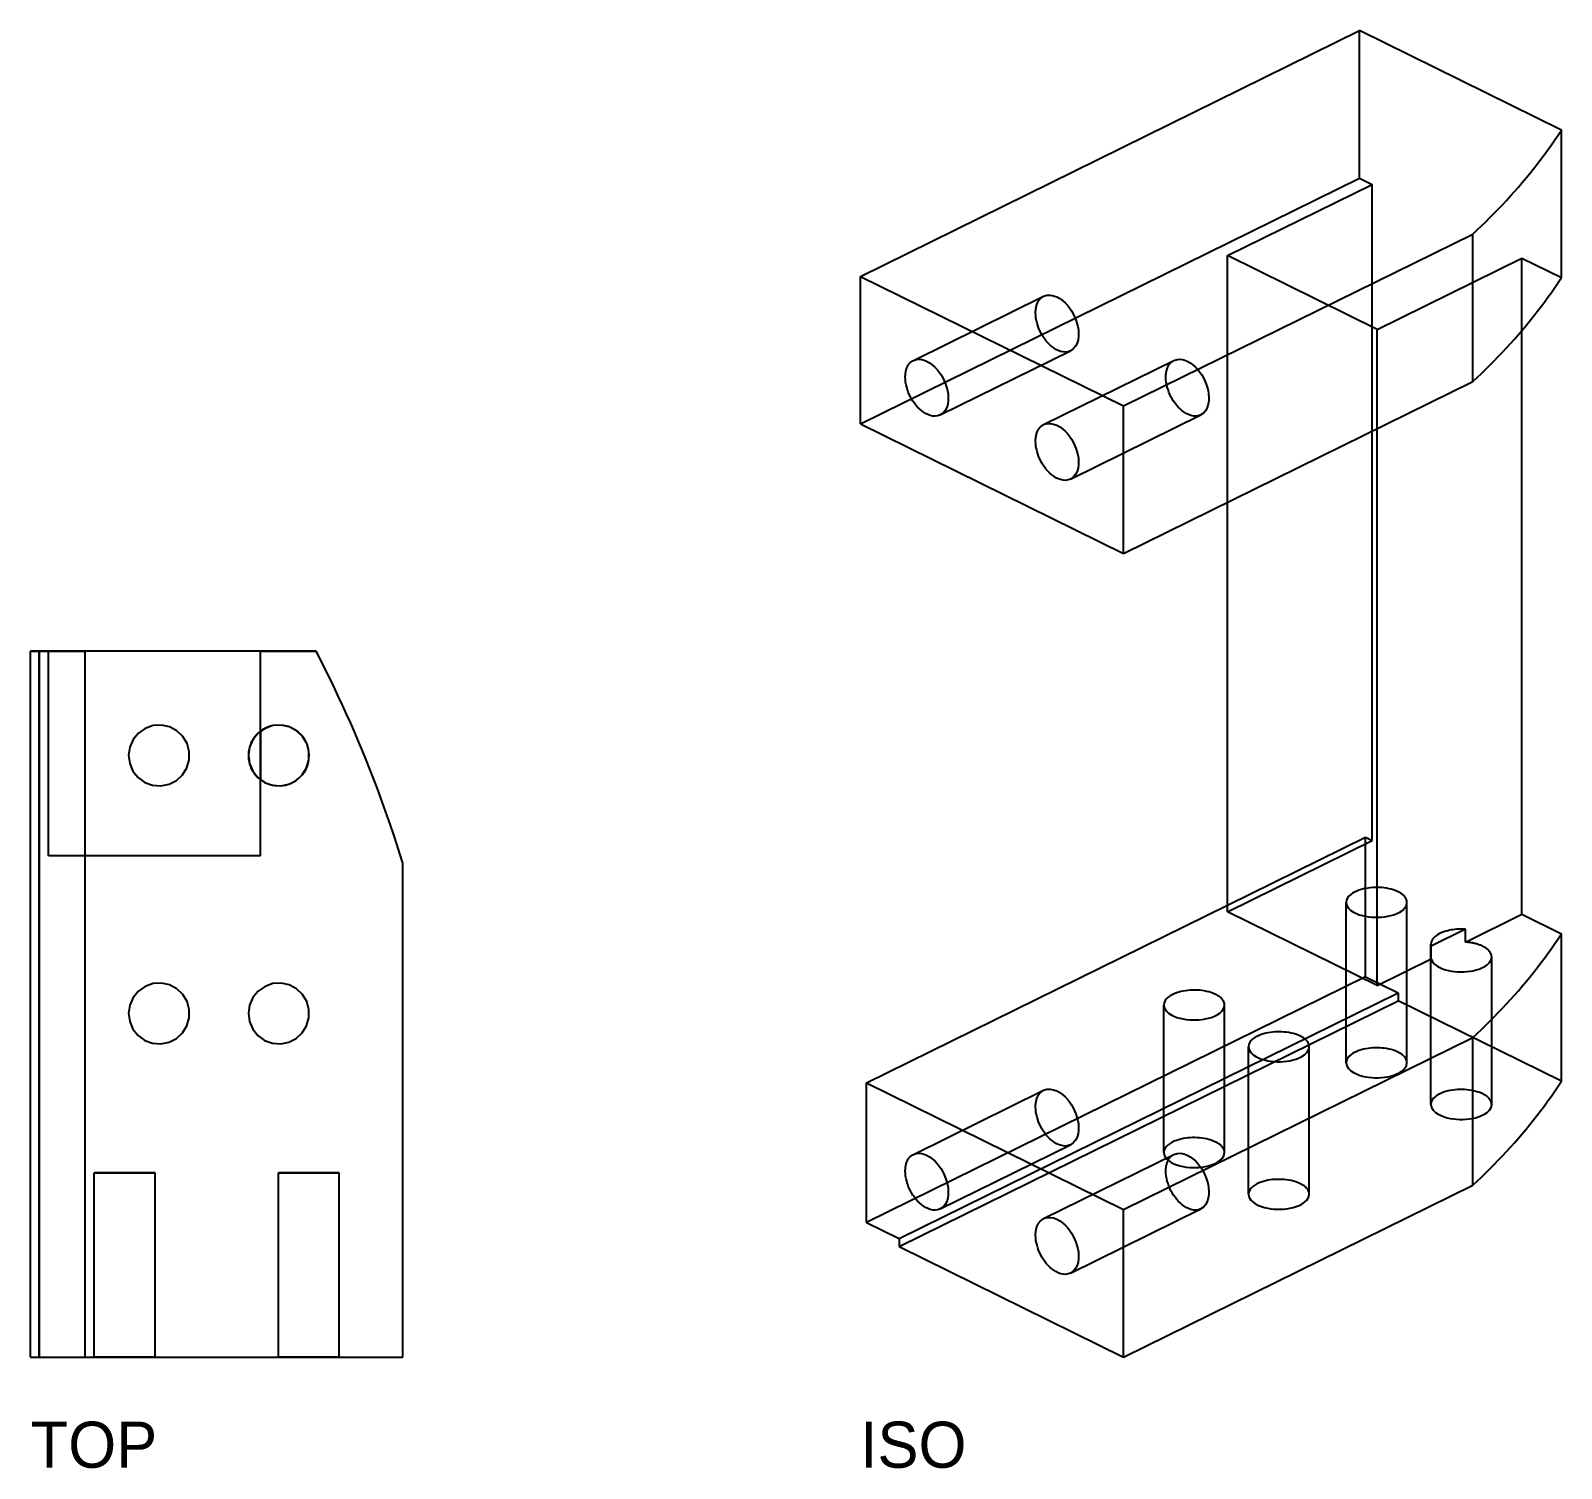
# Model space of a CAD drawing. Header units: millimetres. Extents: x 0 to 263, y -45 to 156.
# Drawn here: x 0 to 83.1, y 78.1 to 156.1 of the extents above; entities that cross this region are included whole.
import ezdxf

# ---------------------------------------------------------------- set-up
doc = ezdxf.new("R2010")
doc.units = ezdxf.units.MM
for name, color, linetype in [('ISO_HIDDEN', 8, 'CONTINUOUS'), ('ISO_VISIBLE', 7, 'Continuous'), ('TOP_HIDDEN', 8, 'CONTINUOUS'), ('TOP_VISIBLE', 7, 'Continuous')]:
    doc.layers.add(name, color=color, linetype=linetype)

msp = doc.modelspace()

# ---------------------------------------------------------------- linework, layer by layer
at = {"layer": 'ISO_HIDDEN'}
for points in [[(72.107, 148.099), (72.107, 156.106)], [(45.025, 134.764), (72.107, 148.099)], [(72.107, 148.099), (72.793, 147.761)], [(64.944, 143.897), (72.793, 147.761)], [(72.793, 112.162), (72.793, 147.761)], [(73.075, 139.893), (64.944, 143.897)], [(64.944, 130.506), (64.944, 143.897)], [(73.075, 139.893), (80.924, 143.757)], [(80.924, 139.83), (80.924, 143.757)], [(80.924, 143.757), (83.068, 142.702)], [(47.902, 138.212), (54.973, 141.693)], [(54.536, 140.787), (54.536, 140.833), (54.538, 140.879), (54.541, 140.925), (54.546, 140.971), (54.552, 141.017), (54.559, 141.062), (54.568, 141.108), (54.579, 141.152), (54.591, 141.197), (54.605, 141.241), (54.621, 141.284), (54.639, 141.326), (54.658, 141.368), (54.68, 141.409), (54.704, 141.448), (54.73, 141.486), (54.759, 141.522), (54.789, 141.557), (54.822, 141.589), (54.857, 141.619), (54.894, 141.646), (54.933, 141.671), (54.973, 141.693)], [(54.973, 141.693), (55.149, 141.75), (55.333, 141.757), (55.514, 141.723), (55.686, 141.657), (55.847, 141.567), (55.996, 141.458), (56.134, 141.335), (56.26, 141.2), (56.375, 141.056), (56.478, 140.903), (56.571, 140.743), (56.653, 140.578), (56.723, 140.407), (56.78, 140.232), (56.825, 140.053), (56.855, 139.87), (56.868, 139.686), (56.864, 139.502), (56.837, 139.319), (56.784, 139.143), (56.701, 138.978), (56.583, 138.837), (56.431, 138.733)], [(56.431, 138.733), (56.301, 138.685), (56.164, 138.667), (56.026, 138.674), (55.891, 138.703), (55.76, 138.75), (55.636, 138.811), (55.519, 138.885), (55.408, 138.968), (55.304, 139.059), (55.206, 139.157), (55.115, 139.261), (55.03, 139.371), (54.951, 139.485), (54.878, 139.603), (54.811, 139.724), (54.751, 139.849), (54.698, 139.977), (54.651, 140.107), (54.612, 140.24), (54.58, 140.375), (54.556, 140.511), (54.541, 140.649), (54.536, 140.787)], [(73.075, 134.51), (73.075, 139.893)], [(49.36, 135.251), (56.431, 138.733)], [(54.973, 134.73), (62.045, 138.212)], [(61.607, 137.306), (61.607, 137.352), (61.609, 137.398), (61.612, 137.444), (61.617, 137.49), (61.623, 137.535), (61.63, 137.581), (61.639, 137.626), (61.65, 137.671), (61.662, 137.715), (61.676, 137.759), (61.692, 137.802), (61.71, 137.845), (61.729, 137.887), (61.751, 137.927), (61.775, 137.966), (61.801, 138.004), (61.83, 138.041), (61.86, 138.075), (61.893, 138.107), (61.928, 138.137), (61.965, 138.165), (62.004, 138.19), (62.045, 138.212)], [(62.045, 138.212), (62.22, 138.268), (62.404, 138.275), (62.585, 138.241), (62.757, 138.175), (62.918, 138.085), (63.067, 137.977), (63.205, 137.853), (63.331, 137.719), (63.446, 137.574), (63.549, 137.422), (63.642, 137.262), (63.724, 137.096), (63.794, 136.925), (63.851, 136.75), (63.896, 136.571), (63.926, 136.389), (63.939, 136.205), (63.935, 136.02), (63.908, 135.838), (63.855, 135.661), (63.772, 135.497), (63.654, 135.355), (63.502, 135.251)], [(63.502, 135.251), (63.372, 135.204), (63.235, 135.185), (63.097, 135.192), (62.962, 135.221), (62.831, 135.268), (62.707, 135.33), (62.59, 135.403), (62.479, 135.486), (62.375, 135.578), (62.277, 135.676), (62.186, 135.78), (62.101, 135.889), (62.022, 136.003), (61.949, 136.121), (61.883, 136.243), (61.822, 136.367), (61.769, 136.495), (61.722, 136.626), (61.683, 136.758), (61.651, 136.893), (61.627, 137.03), (61.612, 137.167), (61.607, 137.306)], [(56.431, 131.769), (63.502, 135.251)], [(64.944, 108.646), (72.439, 112.336)], [(64.944, 108.298), (72.793, 112.162)], [(72.439, 112.336), (72.793, 112.162)], [(72.439, 104.764), (72.439, 112.336)], [(73.955, 109.479), (73.833, 109.515), (73.71, 109.545), (73.586, 109.569), (73.46, 109.588), (73.334, 109.602), (73.207, 109.611), (73.08, 109.615), (72.954, 109.614), (72.827, 109.608), (72.7, 109.598), (72.574, 109.582), (72.449, 109.561), (72.325, 109.535), (72.202, 109.502), (72.081, 109.464), (71.963, 109.418), (71.848, 109.364), (71.738, 109.301), (71.634, 109.228), (71.541, 109.142), (71.463, 109.042), (71.41, 108.927), (71.39, 108.803)], [(74.69, 108.803), (74.687, 108.849), (74.679, 108.894), (74.667, 108.938), (74.65, 108.981), (74.629, 109.022), (74.604, 109.061), (74.577, 109.098), (74.547, 109.134), (74.515, 109.167), (74.481, 109.198), (74.446, 109.228), (74.409, 109.256), (74.371, 109.283), (74.332, 109.308), (74.293, 109.331), (74.252, 109.354), (74.211, 109.375), (74.17, 109.395), (74.128, 109.413), (74.085, 109.431), (74.042, 109.448), (73.999, 109.464), (73.955, 109.479)], [(71.39, 108.803), (71.426, 108.634), (71.518, 108.489), (71.643, 108.37), (71.787, 108.274), (71.942, 108.196), (72.103, 108.134), (72.269, 108.084), (72.438, 108.046), (72.609, 108.018), (72.781, 108), (72.953, 107.991), (73.127, 107.991), (73.299, 108), (73.471, 108.018), (73.642, 108.046), (73.811, 108.084), (73.977, 108.134), (74.138, 108.196), (74.293, 108.274), (74.437, 108.37), (74.562, 108.489), (74.654, 108.634), (74.69, 108.803)], [(71.39, 100.099), (71.39, 108.803)], [(74.69, 100.099), (74.69, 108.803)], [(77.857, 107.345), (77.761, 107.35), (77.665, 107.352), (77.569, 107.351), (77.473, 107.348), (77.377, 107.342), (77.281, 107.333), (77.186, 107.321), (77.091, 107.306), (76.996, 107.288), (76.902, 107.267), (76.809, 107.243), (76.718, 107.214), (76.627, 107.182), (76.538, 107.146), (76.451, 107.105), (76.367, 107.059), (76.286, 107.006), (76.21, 106.948), (76.14, 106.882), (76.079, 106.808), (76.03, 106.725), (75.998, 106.635), (75.986, 106.54)], [(75.986, 106.54), (75.986, 106.535), (75.986, 106.53), (75.986, 106.525), (75.987, 106.52), (75.987, 106.516), (75.987, 106.511), (75.988, 106.506), (75.988, 106.501), (75.989, 106.497), (75.989, 106.492), (75.99, 106.487), (75.99, 106.482), (75.991, 106.478), (75.992, 106.473), (75.993, 106.468), (75.993, 106.463), (75.994, 106.459), (75.995, 106.454), (75.996, 106.449), (75.997, 106.445), (75.999, 106.44), (76, 106.435), (76.001, 106.431)], [(75.986, 97.836), (75.986, 106.54)], [(79.286, 97.836), (79.286, 105.843)], [(72.439, 104.764), (45.357, 91.43)], [(72.439, 104.764), (74.207, 103.894)], [(47.125, 90.559), (74.207, 103.894)], [(74.207, 103.894), (74.207, 103.458)], [(47.125, 90.124), (74.207, 103.458)], [(61.49, 95.224), (61.49, 103.232)], [(64.79, 95.224), (64.79, 103.232)], [(83.068, 99.095), (74.207, 103.458)], [(66.087, 92.961), (66.087, 100.969)], [(69.387, 92.961), (69.387, 100.969)], [(73.955, 100.775), (73.833, 100.811), (73.71, 100.841), (73.586, 100.865), (73.46, 100.884), (73.334, 100.898), (73.207, 100.907), (73.08, 100.911), (72.954, 100.91), (72.827, 100.904), (72.7, 100.894), (72.574, 100.878), (72.449, 100.857), (72.325, 100.831), (72.202, 100.799), (72.081, 100.76), (71.963, 100.714), (71.848, 100.66), (71.738, 100.598), (71.634, 100.524), (71.541, 100.438), (71.463, 100.338), (71.41, 100.224), (71.39, 100.099)], [(74.69, 100.099), (74.687, 100.145), (74.679, 100.19), (74.667, 100.234), (74.65, 100.277), (74.629, 100.318), (74.604, 100.357), (74.577, 100.395), (74.547, 100.43), (74.515, 100.463), (74.481, 100.494), (74.446, 100.524), (74.409, 100.552), (74.371, 100.579), (74.332, 100.604), (74.293, 100.627), (74.252, 100.65), (74.211, 100.671), (74.17, 100.691), (74.128, 100.71), (74.085, 100.727), (74.042, 100.744), (73.999, 100.76), (73.955, 100.775)], [(71.39, 100.099), (71.426, 99.931), (71.518, 99.785), (71.643, 99.666), (71.787, 99.57), (71.942, 99.492), (72.103, 99.43), (72.269, 99.38), (72.438, 99.342), (72.609, 99.315), (72.781, 99.296), (72.953, 99.287), (73.127, 99.287), (73.299, 99.296), (73.471, 99.315), (73.642, 99.342), (73.811, 99.38), (73.977, 99.43), (74.138, 99.492), (74.293, 99.57), (74.437, 99.666), (74.562, 99.785), (74.654, 99.931), (74.69, 100.099)], [(47.902, 95.127), (54.973, 98.609)], [(54.536, 97.703), (54.536, 97.749), (54.538, 97.795), (54.541, 97.841), (54.546, 97.887), (54.552, 97.933), (54.559, 97.978), (54.568, 98.023), (54.579, 98.068), (54.591, 98.113), (54.605, 98.157), (54.621, 98.2), (54.639, 98.242), (54.658, 98.284), (54.68, 98.324), (54.704, 98.364), (54.73, 98.402), (54.759, 98.438), (54.789, 98.472), (54.822, 98.505), (54.857, 98.535), (54.894, 98.562), (54.933, 98.587), (54.973, 98.609)], [(54.973, 98.609), (55.149, 98.665), (55.333, 98.673), (55.514, 98.639), (55.686, 98.573), (55.847, 98.482), (55.996, 98.374), (56.134, 98.251), (56.26, 98.116), (56.375, 97.971), (56.478, 97.819), (56.571, 97.659), (56.653, 97.494), (56.723, 97.323), (56.78, 97.147), (56.825, 96.968), (56.855, 96.786), (56.868, 96.602), (56.864, 96.418), (56.837, 96.235), (56.784, 96.058), (56.701, 95.894), (56.583, 95.753), (56.431, 95.648)], [(78.551, 98.512), (78.43, 98.548), (78.306, 98.578), (78.182, 98.602), (78.056, 98.621), (77.93, 98.635), (77.803, 98.644), (77.677, 98.648), (77.55, 98.647), (77.423, 98.641), (77.296, 98.631), (77.17, 98.615), (77.045, 98.594), (76.921, 98.568), (76.798, 98.536), (76.678, 98.497), (76.559, 98.451), (76.444, 98.397), (76.334, 98.335), (76.231, 98.261), (76.137, 98.175), (76.06, 98.075), (76.006, 97.961), (75.986, 97.836)], [(79.286, 97.836), (79.284, 97.882), (79.276, 97.927), (79.263, 97.971), (79.246, 98.014), (79.225, 98.055), (79.2, 98.094), (79.173, 98.132), (79.143, 98.167), (79.111, 98.2), (79.077, 98.231), (79.042, 98.261), (79.005, 98.289), (78.967, 98.316), (78.929, 98.341), (78.889, 98.364), (78.849, 98.387), (78.808, 98.408), (78.766, 98.428), (78.724, 98.447), (78.681, 98.464), (78.638, 98.481), (78.595, 98.497), (78.551, 98.512)], [(56.431, 95.648), (56.301, 95.601), (56.164, 95.582), (56.026, 95.589), (55.891, 95.619), (55.76, 95.666), (55.636, 95.727), (55.519, 95.801), (55.408, 95.884), (55.304, 95.975), (55.206, 96.073), (55.115, 96.177), (55.03, 96.287), (54.951, 96.4), (54.878, 96.518), (54.811, 96.64), (54.751, 96.765), (54.698, 96.892), (54.651, 97.023), (54.612, 97.156), (54.58, 97.29), (54.556, 97.427), (54.541, 97.565), (54.536, 97.703)], [(75.986, 97.836), (76.022, 97.668), (76.114, 97.522), (76.24, 97.403), (76.383, 97.307), (76.538, 97.229), (76.699, 97.167), (76.865, 97.117), (77.034, 97.079), (77.205, 97.052), (77.377, 97.033), (77.55, 97.024), (77.723, 97.024), (77.896, 97.033), (78.068, 97.052), (78.238, 97.079), (78.407, 97.117), (78.573, 97.167), (78.734, 97.229), (78.889, 97.307), (79.033, 97.403), (79.158, 97.522), (79.25, 97.668), (79.286, 97.836)], [(49.36, 92.167), (56.431, 95.648)], [(64.056, 95.901), (63.934, 95.937), (63.811, 95.967), (63.686, 95.991), (63.561, 96.01), (63.434, 96.024), (63.308, 96.033), (63.181, 96.037), (63.054, 96.036), (62.927, 96.03), (62.801, 96.019), (62.675, 96.004), (62.55, 95.983), (62.425, 95.957), (62.303, 95.924), (62.182, 95.886), (62.064, 95.84), (61.949, 95.786), (61.838, 95.723), (61.735, 95.65), (61.642, 95.564), (61.564, 95.464), (61.51, 95.349), (61.49, 95.224)], [(64.79, 95.224), (64.788, 95.271), (64.78, 95.316), (64.767, 95.36), (64.75, 95.403), (64.729, 95.444), (64.705, 95.483), (64.677, 95.52), (64.647, 95.556), (64.615, 95.589), (64.581, 95.62), (64.546, 95.65), (64.51, 95.678), (64.472, 95.704), (64.433, 95.729), (64.393, 95.753), (64.353, 95.775), (64.312, 95.797), (64.27, 95.817), (64.228, 95.835), (64.186, 95.853), (64.143, 95.87), (64.099, 95.886), (64.056, 95.901)], [(54.973, 91.646), (62.045, 95.127)], [(61.49, 95.224), (61.526, 95.056), (61.619, 94.911), (61.744, 94.792), (61.888, 94.696), (62.042, 94.618), (62.204, 94.556), (62.369, 94.506), (62.538, 94.468), (62.709, 94.44), (62.881, 94.422), (63.054, 94.413), (63.227, 94.413), (63.4, 94.422), (63.572, 94.44), (63.743, 94.468), (63.912, 94.506), (64.077, 94.556), (64.239, 94.618), (64.393, 94.696), (64.537, 94.792), (64.662, 94.911), (64.755, 95.056), (64.79, 95.224)], [(61.607, 94.222), (61.607, 94.268), (61.609, 94.314), (61.612, 94.36), (61.617, 94.405), (61.623, 94.451), (61.63, 94.497), (61.639, 94.542), (61.65, 94.587), (61.662, 94.631), (61.676, 94.675), (61.692, 94.718), (61.71, 94.761), (61.729, 94.802), (61.751, 94.843), (61.775, 94.882), (61.801, 94.92), (61.83, 94.956), (61.86, 94.991), (61.893, 95.023), (61.928, 95.053), (61.965, 95.081), (62.004, 95.105), (62.045, 95.127)], [(62.045, 95.127), (62.22, 95.184), (62.404, 95.191), (62.585, 95.157), (62.757, 95.091), (62.918, 95.001), (63.067, 94.892), (63.205, 94.769), (63.331, 94.634), (63.446, 94.49), (63.549, 94.337), (63.642, 94.178), (63.724, 94.012), (63.794, 93.841), (63.851, 93.666), (63.896, 93.487), (63.926, 93.305), (63.939, 93.121), (63.935, 92.936), (63.908, 92.754), (63.855, 92.577), (63.772, 92.412), (63.654, 92.271), (63.502, 92.167)], [(63.502, 92.167), (63.372, 92.12), (63.235, 92.101), (63.097, 92.108), (62.962, 92.137), (62.831, 92.184), (62.707, 92.246), (62.59, 92.319), (62.479, 92.402), (62.375, 92.493), (62.277, 92.592), (62.186, 92.696), (62.101, 92.805), (62.022, 92.919), (61.949, 93.037), (61.883, 93.158), (61.822, 93.283), (61.769, 93.411), (61.722, 93.541), (61.683, 93.674), (61.651, 93.809), (61.627, 93.945), (61.612, 94.083), (61.607, 94.222)], [(68.652, 93.638), (68.53, 93.674), (68.407, 93.704), (68.282, 93.728), (68.157, 93.747), (68.031, 93.761), (67.904, 93.77), (67.777, 93.774), (67.65, 93.773), (67.523, 93.767), (67.397, 93.756), (67.271, 93.741), (67.146, 93.72), (67.022, 93.694), (66.899, 93.661), (66.778, 93.623), (66.66, 93.577), (66.545, 93.523), (66.435, 93.46), (66.331, 93.387), (66.238, 93.301), (66.16, 93.201), (66.106, 93.086), (66.087, 92.961)], [(69.387, 92.961), (69.384, 93.008), (69.376, 93.053), (69.363, 93.097), (69.346, 93.14), (69.325, 93.181), (69.301, 93.22), (69.273, 93.257), (69.243, 93.293), (69.211, 93.326), (69.178, 93.357), (69.142, 93.387), (69.106, 93.415), (69.068, 93.441), (69.029, 93.466), (68.99, 93.49), (68.949, 93.512), (68.908, 93.534), (68.867, 93.554), (68.824, 93.572), (68.782, 93.59), (68.739, 93.607), (68.695, 93.623), (68.652, 93.638)], [(66.087, 92.961), (66.122, 92.793), (66.215, 92.648), (66.34, 92.529), (66.484, 92.433), (66.638, 92.355), (66.8, 92.293), (66.966, 92.243), (67.134, 92.205), (67.305, 92.177), (67.477, 92.159), (67.65, 92.15), (67.823, 92.15), (67.996, 92.159), (68.168, 92.177), (68.339, 92.205), (68.508, 92.243), (68.674, 92.293), (68.835, 92.355), (68.989, 92.433), (69.133, 92.529), (69.259, 92.648), (69.351, 92.793), (69.387, 92.961)], [(56.431, 88.685), (63.502, 92.167)]]:
    msp.add_lwpolyline(points, dxfattribs=at)
at = {"layer": 'ISO_VISIBLE'}
for points in [[(45.025, 142.772), (72.107, 156.106)], [(83.068, 150.709), (72.107, 156.106)], [(78.259, 145.07), (78.495, 145.29), (78.729, 145.513), (78.961, 145.738), (79.19, 145.965), (79.418, 146.195), (79.643, 146.426), (79.866, 146.66), (80.087, 146.896), (80.305, 147.134), (80.521, 147.375), (80.734, 147.617), (80.945, 147.862), (81.153, 148.11), (81.358, 148.359), (81.561, 148.611), (81.76, 148.865), (81.957, 149.122), (82.15, 149.38), (82.34, 149.642), (82.527, 149.905), (82.711, 150.171), (82.891, 150.439), (83.068, 150.709)], [(83.068, 142.702), (83.068, 150.709)], [(59.309, 135.739), (78.259, 145.07)], [(78.259, 137.062), (78.259, 145.07)], [(45.025, 134.764), (45.025, 142.772)], [(45.025, 142.772), (59.309, 135.739)], [(78.259, 137.062), (78.495, 137.283), (78.729, 137.506), (78.961, 137.731), (79.19, 137.958), (79.418, 138.187), (79.643, 138.419), (79.866, 138.653), (80.087, 138.888), (80.305, 139.127), (80.521, 139.367), (80.734, 139.61), (80.945, 139.855), (81.153, 140.102), (81.358, 140.352), (81.561, 140.603), (81.76, 140.858), (81.957, 141.114), (82.15, 141.373), (82.34, 141.634), (82.527, 141.897), (82.711, 142.163), (82.891, 142.431), (83.068, 142.702)], [(80.924, 108.158), (80.924, 139.83)], [(47.465, 137.306), (47.465, 137.352), (47.467, 137.398), (47.47, 137.444), (47.475, 137.49), (47.481, 137.535), (47.488, 137.581), (47.497, 137.626), (47.508, 137.671), (47.52, 137.715), (47.534, 137.759), (47.55, 137.802), (47.567, 137.845), (47.587, 137.887), (47.609, 137.927), (47.633, 137.966), (47.659, 138.004), (47.688, 138.041), (47.718, 138.075), (47.751, 138.107), (47.786, 138.137), (47.823, 138.165), (47.862, 138.19), (47.902, 138.212)], [(47.902, 138.212), (48.078, 138.268), (48.262, 138.275), (48.443, 138.241), (48.615, 138.175), (48.776, 138.085), (48.925, 137.977), (49.062, 137.853), (49.189, 137.719), (49.303, 137.574), (49.407, 137.422), (49.5, 137.262), (49.582, 137.096), (49.652, 136.925), (49.709, 136.75), (49.754, 136.571), (49.784, 136.389), (49.797, 136.205), (49.792, 136.02), (49.766, 135.838), (49.713, 135.661), (49.63, 135.497), (49.512, 135.355), (49.36, 135.251)], [(49.36, 135.251), (49.23, 135.204), (49.093, 135.185), (48.955, 135.192), (48.82, 135.221), (48.689, 135.268), (48.565, 135.33), (48.448, 135.403), (48.337, 135.486), (48.233, 135.578), (48.135, 135.676), (48.044, 135.78), (47.958, 135.889), (47.88, 136.003), (47.807, 136.121), (47.74, 136.243), (47.68, 136.367), (47.627, 136.495), (47.58, 136.626), (47.541, 136.758), (47.509, 136.893), (47.485, 137.03), (47.47, 137.167), (47.465, 137.306)], [(59.309, 127.731), (78.259, 137.062)], [(59.309, 127.731), (59.309, 135.739)], [(45.025, 134.764), (59.309, 127.731)], [(54.536, 133.824), (54.536, 133.87), (54.538, 133.916), (54.541, 133.962), (54.546, 134.008), (54.552, 134.054), (54.559, 134.099), (54.568, 134.144), (54.579, 134.189), (54.591, 134.234), (54.605, 134.278), (54.621, 134.321), (54.639, 134.363), (54.658, 134.405), (54.68, 134.446), (54.704, 134.485), (54.73, 134.523), (54.759, 134.559), (54.789, 134.593), (54.822, 134.626), (54.857, 134.656), (54.894, 134.683), (54.933, 134.708), (54.973, 134.73)], [(54.973, 134.73), (55.149, 134.786), (55.333, 134.794), (55.514, 134.76), (55.686, 134.694), (55.847, 134.604), (55.996, 134.495), (56.134, 134.372), (56.26, 134.237), (56.375, 134.093), (56.478, 133.94), (56.571, 133.78), (56.653, 133.615), (56.723, 133.444), (56.78, 133.269), (56.825, 133.089), (56.855, 132.907), (56.868, 132.723), (56.864, 132.539), (56.837, 132.356), (56.784, 132.179), (56.701, 132.015), (56.583, 131.874), (56.431, 131.769)], [(56.431, 131.769), (56.301, 131.722), (56.164, 131.703), (56.026, 131.711), (55.891, 131.74), (55.76, 131.787), (55.636, 131.848), (55.519, 131.922), (55.408, 132.005), (55.304, 132.096), (55.206, 132.194), (55.115, 132.298), (55.03, 132.408), (54.951, 132.521), (54.878, 132.639), (54.811, 132.761), (54.751, 132.886), (54.698, 133.014), (54.651, 133.144), (54.612, 133.277), (54.58, 133.412), (54.556, 133.548), (54.541, 133.686), (54.536, 133.824)], [(73.075, 104.294), (73.075, 134.51)], [(64.944, 108.298), (64.944, 130.506)], [(45.357, 99.002), (64.944, 108.646)], [(73.075, 104.294), (64.944, 108.298)], [(77.857, 106.648), (80.924, 108.158)], [(80.924, 108.158), (83.068, 107.103)], [(77.857, 107.345), (76.001, 106.431)], [(77.857, 106.648), (77.857, 107.345)], [(76.001, 105.734), (76.001, 106.431)], [(78.551, 106.519), (78.522, 106.529), (78.492, 106.538), (78.463, 106.546), (78.433, 106.555), (78.404, 106.562), (78.374, 106.57), (78.344, 106.577), (78.314, 106.584), (78.284, 106.59), (78.254, 106.597), (78.223, 106.602), (78.193, 106.608), (78.163, 106.613), (78.132, 106.618), (78.102, 106.623), (78.071, 106.627), (78.041, 106.631), (78.01, 106.634), (77.98, 106.638), (77.949, 106.641), (77.918, 106.644), (77.888, 106.646), (77.857, 106.648)], [(78.259, 101.463), (78.495, 101.684), (78.729, 101.907), (78.961, 102.132), (79.19, 102.359), (79.418, 102.588), (79.643, 102.82), (79.866, 103.054), (80.087, 103.29), (80.305, 103.528), (80.521, 103.768), (80.734, 104.011), (80.945, 104.256), (81.153, 104.503), (81.358, 104.753), (81.561, 105.004), (81.76, 105.259), (81.957, 105.515), (82.15, 105.774), (82.34, 106.035), (82.527, 106.299), (82.711, 106.564), (82.891, 106.833), (83.068, 107.103)], [(79.286, 105.843), (79.284, 105.889), (79.276, 105.935), (79.263, 105.979), (79.246, 106.022), (79.225, 106.063), (79.2, 106.102), (79.173, 106.139), (79.143, 106.174), (79.111, 106.208), (79.077, 106.239), (79.042, 106.269), (79.005, 106.297), (78.967, 106.323), (78.929, 106.348), (78.889, 106.372), (78.849, 106.394), (78.808, 106.415), (78.766, 106.435), (78.724, 106.454), (78.681, 106.472), (78.638, 106.489), (78.595, 106.504), (78.551, 106.519)], [(83.068, 99.095), (83.068, 107.103)], [(73.075, 104.294), (76.001, 105.734)], [(76.001, 105.734), (76.073, 105.583), (76.184, 105.457), (76.317, 105.355), (76.464, 105.272), (76.618, 105.204), (76.777, 105.15), (76.94, 105.107), (77.105, 105.074), (77.271, 105.051), (77.439, 105.037), (77.607, 105.031), (77.775, 105.034), (77.943, 105.045), (78.11, 105.065), (78.276, 105.094), (78.44, 105.134), (78.6, 105.184), (78.756, 105.247), (78.906, 105.324), (79.044, 105.42), (79.164, 105.537), (79.252, 105.679), (79.286, 105.843)], [(64.056, 103.908), (63.934, 103.944), (63.811, 103.974), (63.686, 103.999), (63.561, 104.018), (63.434, 104.031), (63.308, 104.04), (63.181, 104.044), (63.054, 104.043), (62.927, 104.038), (62.801, 104.027), (62.675, 104.011), (62.55, 103.991), (62.425, 103.964), (62.303, 103.932), (62.182, 103.893), (62.064, 103.848), (61.949, 103.794), (61.838, 103.731), (61.735, 103.658), (61.642, 103.572), (61.564, 103.472), (61.51, 103.357), (61.49, 103.232)], [(64.79, 103.232), (64.788, 103.278), (64.78, 103.324), (64.767, 103.368), (64.75, 103.411), (64.729, 103.452), (64.705, 103.491), (64.677, 103.528), (64.647, 103.563), (64.615, 103.596), (64.581, 103.628), (64.546, 103.657), (64.51, 103.686), (64.472, 103.712), (64.433, 103.737), (64.393, 103.761), (64.353, 103.783), (64.312, 103.804), (64.27, 103.824), (64.228, 103.843), (64.186, 103.861), (64.143, 103.877), (64.099, 103.893), (64.056, 103.908)], [(61.49, 103.232), (61.526, 103.064), (61.619, 102.918), (61.744, 102.799), (61.888, 102.703), (62.042, 102.626), (62.204, 102.563), (62.369, 102.514), (62.538, 102.476), (62.709, 102.448), (62.881, 102.43), (63.054, 102.421), (63.227, 102.421), (63.4, 102.43), (63.572, 102.448), (63.743, 102.476), (63.912, 102.514), (64.077, 102.563), (64.239, 102.626), (64.393, 102.703), (64.537, 102.799), (64.662, 102.918), (64.755, 103.064), (64.79, 103.232)], [(59.309, 92.133), (78.259, 101.463)], [(68.652, 101.645), (68.53, 101.681), (68.407, 101.711), (68.282, 101.736), (68.157, 101.755), (68.031, 101.768), (67.904, 101.777), (67.777, 101.781), (67.65, 101.78), (67.523, 101.775), (67.397, 101.764), (67.271, 101.748), (67.146, 101.728), (67.022, 101.701), (66.899, 101.669), (66.778, 101.63), (66.66, 101.585), (66.545, 101.531), (66.435, 101.468), (66.331, 101.395), (66.238, 101.309), (66.16, 101.209), (66.106, 101.094), (66.087, 100.969)], [(69.387, 100.969), (69.384, 101.015), (69.376, 101.061), (69.363, 101.105), (69.346, 101.148), (69.325, 101.189), (69.301, 101.228), (69.273, 101.265), (69.243, 101.3), (69.211, 101.333), (69.178, 101.365), (69.142, 101.394), (69.106, 101.423), (69.068, 101.449), (69.029, 101.474), (68.99, 101.498), (68.949, 101.52), (68.908, 101.541), (68.867, 101.561), (68.824, 101.58), (68.782, 101.598), (68.739, 101.614), (68.695, 101.63), (68.652, 101.645)], [(78.259, 93.456), (78.259, 101.463)], [(66.087, 100.969), (66.122, 100.801), (66.215, 100.655), (66.34, 100.536), (66.484, 100.44), (66.638, 100.363), (66.8, 100.3), (66.966, 100.251), (67.134, 100.213), (67.305, 100.185), (67.477, 100.167), (67.65, 100.158), (67.823, 100.158), (67.996, 100.167), (68.168, 100.185), (68.339, 100.213), (68.508, 100.251), (68.674, 100.3), (68.835, 100.363), (68.989, 100.44), (69.133, 100.536), (69.259, 100.655), (69.351, 100.801), (69.387, 100.969)], [(45.357, 99.002), (59.309, 92.133)], [(45.357, 91.43), (45.357, 99.002)], [(78.259, 93.456), (78.495, 93.676), (78.729, 93.899), (78.961, 94.124), (79.19, 94.351), (79.418, 94.581), (79.643, 94.812), (79.866, 95.046), (80.087, 95.282), (80.305, 95.52), (80.521, 95.761), (80.734, 96.003), (80.945, 96.248), (81.153, 96.496), (81.358, 96.745), (81.561, 96.997), (81.76, 97.251), (81.957, 97.508), (82.15, 97.766), (82.34, 98.028), (82.527, 98.291), (82.711, 98.557), (82.891, 98.825), (83.068, 99.095)], [(47.465, 94.222), (47.465, 94.268), (47.467, 94.314), (47.47, 94.36), (47.475, 94.405), (47.481, 94.451), (47.488, 94.497), (47.497, 94.542), (47.508, 94.587), (47.52, 94.631), (47.534, 94.675), (47.55, 94.718), (47.567, 94.761), (47.587, 94.802), (47.609, 94.843), (47.633, 94.882), (47.659, 94.92), (47.688, 94.956), (47.718, 94.991), (47.751, 95.023), (47.786, 95.053), (47.823, 95.081), (47.862, 95.105), (47.902, 95.127)], [(47.902, 95.127), (48.078, 95.184), (48.262, 95.191), (48.443, 95.157), (48.615, 95.091), (48.776, 95.001), (48.925, 94.892), (49.062, 94.769), (49.189, 94.634), (49.303, 94.49), (49.407, 94.337), (49.5, 94.178), (49.582, 94.012), (49.652, 93.841), (49.709, 93.666), (49.754, 93.487), (49.784, 93.305), (49.797, 93.121), (49.792, 92.936), (49.766, 92.754), (49.713, 92.577), (49.63, 92.412), (49.512, 92.271), (49.36, 92.167)], [(49.36, 92.167), (49.23, 92.12), (49.093, 92.101), (48.955, 92.108), (48.82, 92.137), (48.689, 92.184), (48.565, 92.246), (48.448, 92.319), (48.337, 92.402), (48.233, 92.493), (48.135, 92.592), (48.044, 92.696), (47.958, 92.805), (47.88, 92.919), (47.807, 93.037), (47.74, 93.158), (47.68, 93.283), (47.627, 93.411), (47.58, 93.541), (47.541, 93.674), (47.509, 93.809), (47.485, 93.945), (47.47, 94.083), (47.465, 94.222)], [(59.309, 84.125), (78.259, 93.456)], [(45.357, 91.43), (47.125, 90.559)], [(54.536, 90.74), (54.536, 90.786), (54.538, 90.832), (54.541, 90.878), (54.546, 90.924), (54.552, 90.97), (54.559, 91.015), (54.568, 91.06), (54.579, 91.105), (54.591, 91.15), (54.605, 91.193), (54.621, 91.237), (54.639, 91.279), (54.658, 91.321), (54.68, 91.361), (54.704, 91.401), (54.73, 91.439), (54.759, 91.475), (54.789, 91.509), (54.822, 91.542), (54.857, 91.572), (54.894, 91.599), (54.933, 91.624), (54.973, 91.646)], [(54.973, 91.646), (55.149, 91.702), (55.333, 91.71), (55.514, 91.676), (55.686, 91.61), (55.847, 91.519), (55.996, 91.411), (56.134, 91.288), (56.26, 91.153), (56.375, 91.008), (56.478, 90.856), (56.571, 90.696), (56.653, 90.531), (56.723, 90.36), (56.78, 90.184), (56.825, 90.005), (56.855, 89.823), (56.868, 89.639), (56.864, 89.455), (56.837, 89.272), (56.784, 89.095), (56.701, 88.931), (56.583, 88.79), (56.431, 88.685)], [(59.309, 84.125), (59.309, 92.133)], [(47.125, 90.559), (47.125, 90.124)], [(56.431, 88.685), (56.301, 88.638), (56.164, 88.619), (56.026, 88.626), (55.891, 88.655), (55.76, 88.703), (55.636, 88.764), (55.519, 88.838), (55.408, 88.921), (55.304, 89.012), (55.206, 89.11), (55.115, 89.214), (55.03, 89.323), (54.951, 89.437), (54.878, 89.555), (54.811, 89.677), (54.751, 89.802), (54.698, 89.929), (54.651, 90.06), (54.612, 90.193), (54.58, 90.327), (54.556, 90.464), (54.541, 90.602), (54.536, 90.74)], [(47.125, 90.124), (59.309, 84.125)]]:
    msp.add_lwpolyline(points, dxfattribs=at)
at = {"layer": 'TOP_HIDDEN'}
for points in [[(0, 84.125), (0, 122.425)], [(0, 122.425), (0.969, 122.425)], [(0.469, 122.425), (0.969, 122.425)], [(0.469, 122.425), (2.969, 122.425)], [(0.469, 84.125), (0.469, 122.425)], [(0.469, 122.425), (0.469, 84.125)], [(0.969, 111.325), (0.969, 122.425)], [(0.969, 111.325), (0.969, 122.425)], [(15.501, 122.425), (2.969, 122.425)], [(2.969, 84.125), (2.969, 122.425)], [(2.969, 84.125), (2.969, 122.425)], [(12.469, 122.425), (15.501, 122.425)], [(12.469, 122.425), (15.501, 122.425)], [(12.469, 111.325), (12.469, 122.425)], [(12.469, 118.087), (12.469, 122.425)], [(20.2, 110.925), (20.039, 111.441), (19.875, 111.957), (19.706, 112.471), (19.533, 112.983), (19.357, 113.494), (19.176, 114.004), (18.991, 114.512), (18.802, 115.019), (18.61, 115.525), (18.413, 116.029), (18.212, 116.531), (18.008, 117.032), (17.799, 117.531), (17.587, 118.028), (17.37, 118.524), (17.15, 119.018), (16.926, 119.51), (16.698, 120), (16.466, 120.489), (16.231, 120.976), (15.991, 121.461), (15.748, 121.944), (15.501, 122.425)], [(20.2, 110.925), (20.039, 111.441), (19.875, 111.957), (19.706, 112.471), (19.533, 112.983), (19.357, 113.494), (19.176, 114.004), (18.991, 114.512), (18.802, 115.019), (18.61, 115.525), (18.413, 116.029), (18.212, 116.531), (18.008, 117.032), (17.799, 117.531), (17.587, 118.028), (17.37, 118.524), (17.15, 119.018), (16.926, 119.51), (16.698, 120), (16.466, 120.489), (16.231, 120.976), (15.991, 121.461), (15.748, 121.944), (15.501, 122.425)], [(20.2, 110.925), (20.039, 111.441), (19.875, 111.957), (19.706, 112.471), (19.533, 112.983), (19.357, 113.494), (19.176, 114.004), (18.991, 114.512), (18.802, 115.019), (18.61, 115.525), (18.413, 116.029), (18.212, 116.531), (18.008, 117.032), (17.799, 117.531), (17.587, 118.028), (17.37, 118.524), (17.15, 119.018), (16.926, 119.51), (16.698, 120), (16.466, 120.489), (16.231, 120.976), (15.991, 121.461), (15.748, 121.944), (15.501, 122.425)], [(6.645, 118.393), (6.221, 118.246), (5.852, 117.989), (5.566, 117.643), (5.384, 117.232), (5.319, 116.787), (5.377, 116.341), (5.553, 115.928), (5.834, 115.577), (6.199, 115.316), (6.622, 115.162), (7.07, 115.128), (7.51, 115.216), (7.911, 115.42), (8.241, 115.724), (8.478, 116.107), (8.602, 116.538), (8.605, 116.988), (8.487, 117.421), (8.257, 117.807), (7.931, 118.116), (7.533, 118.326), (7.094, 118.42), (6.645, 118.393)], [(6.645, 118.393), (6.221, 118.246), (5.852, 117.989), (5.566, 117.643), (5.384, 117.232), (5.319, 116.787), (5.377, 116.341), (5.553, 115.928), (5.834, 115.577), (6.199, 115.316), (6.622, 115.162), (7.07, 115.128), (7.51, 115.216), (7.911, 115.42), (8.241, 115.724), (8.478, 116.107), (8.602, 116.538), (8.605, 116.988), (8.487, 117.421), (8.257, 117.807), (7.931, 118.116), (7.533, 118.326), (7.094, 118.42), (6.645, 118.393)], [(13.145, 118.393), (12.721, 118.246), (12.352, 117.989), (12.066, 117.643), (11.884, 117.232), (11.819, 116.787), (11.877, 116.341), (12.053, 115.928), (12.334, 115.577), (12.699, 115.316), (13.122, 115.162), (13.57, 115.128), (14.01, 115.216), (14.411, 115.42), (14.741, 115.724), (14.978, 116.107), (15.102, 116.538), (15.105, 116.988), (14.987, 117.421), (14.757, 117.807), (14.431, 118.116), (14.033, 118.326), (13.594, 118.42), (13.145, 118.393)], [(12.469, 118.087), (12.368, 118.003), (12.273, 117.911), (12.186, 117.812), (12.107, 117.706), (12.037, 117.595), (11.976, 117.478), (11.925, 117.356), (11.883, 117.231), (11.852, 117.103), (11.831, 116.972), (11.821, 116.841), (11.821, 116.709), (11.831, 116.578), (11.852, 116.447), (11.883, 116.319), (11.925, 116.194), (11.976, 116.072), (12.037, 115.955), (12.107, 115.844), (12.186, 115.738), (12.273, 115.639), (12.368, 115.547), (12.469, 115.463)], [(12.469, 115.463), (12.711, 115.31), (12.975, 115.201), (13.254, 115.139), (13.54, 115.127), (13.823, 115.163), (14.096, 115.249), (14.35, 115.38), (14.578, 115.553), (14.772, 115.763), (14.927, 116.003), (15.039, 116.266), (15.103, 116.545), (15.118, 116.83), (15.084, 117.114), (15.001, 117.388), (14.872, 117.643), (14.702, 117.872), (14.494, 118.068), (14.255, 118.226), (13.993, 118.34), (13.715, 118.407), (13.429, 118.425), (13.145, 118.393)], [(13.145, 118.393), (13.113, 118.386), (13.082, 118.379), (13.05, 118.371), (13.019, 118.362), (12.988, 118.353), (12.957, 118.343), (12.926, 118.333), (12.895, 118.322), (12.865, 118.31), (12.835, 118.298), (12.805, 118.285), (12.775, 118.272), (12.746, 118.258), (12.717, 118.243), (12.688, 118.228), (12.659, 118.213), (12.631, 118.196), (12.603, 118.18), (12.576, 118.162), (12.549, 118.144), (12.522, 118.126), (12.495, 118.107), (12.469, 118.087)], [(12.469, 118.087), (12.469, 115.463)], [(12.469, 111.325), (12.469, 115.463)], [(12.469, 111.325), (0.969, 111.325)], [(12.469, 111.325), (0.969, 111.325)], [(20.2, 84.125), (20.2, 110.925)], [(20.2, 84.125), (20.2, 110.925)], [(20.2, 84.125), (20.2, 110.925)], [(6.645, 104.393), (6.221, 104.246), (5.852, 103.989), (5.566, 103.643), (5.384, 103.232), (5.319, 102.787), (5.377, 102.341), (5.553, 101.928), (5.834, 101.577), (6.199, 101.316), (6.622, 101.162), (7.07, 101.128), (7.51, 101.216), (7.911, 101.42), (8.241, 101.724), (8.478, 102.107), (8.602, 102.538), (8.605, 102.988), (8.487, 103.421), (8.257, 103.807), (7.931, 104.116), (7.533, 104.326), (7.094, 104.42), (6.645, 104.393)], [(6.645, 104.393), (6.221, 104.246), (5.852, 103.989), (5.566, 103.643), (5.384, 103.232), (5.319, 102.787), (5.377, 102.341), (5.553, 101.928), (5.834, 101.577), (6.199, 101.316), (6.622, 101.162), (7.07, 101.128), (7.51, 101.216), (7.911, 101.42), (8.241, 101.724), (8.478, 102.107), (8.602, 102.538), (8.605, 102.988), (8.487, 103.421), (8.257, 103.807), (7.931, 104.116), (7.533, 104.326), (7.094, 104.42), (6.645, 104.393)], [(13.145, 104.393), (12.721, 104.246), (12.352, 103.989), (12.066, 103.643), (11.884, 103.232), (11.819, 102.787), (11.877, 102.341), (12.053, 101.928), (12.334, 101.577), (12.699, 101.316), (13.122, 101.162), (13.57, 101.128), (14.01, 101.216), (14.411, 101.42), (14.741, 101.724), (14.978, 102.107), (15.102, 102.538), (15.105, 102.988), (14.987, 103.421), (14.757, 103.807), (14.431, 104.116), (14.033, 104.326), (13.594, 104.42), (13.145, 104.393)], [(13.145, 104.393), (12.721, 104.246), (12.352, 103.989), (12.066, 103.643), (11.884, 103.232), (11.819, 102.787), (11.877, 102.341), (12.053, 101.928), (12.334, 101.577), (12.699, 101.316), (13.122, 101.162), (13.57, 101.128), (14.01, 101.216), (14.411, 101.42), (14.741, 101.724), (14.978, 102.107), (15.102, 102.538), (15.105, 102.988), (14.987, 103.421), (14.757, 103.807), (14.431, 104.116), (14.033, 104.326), (13.594, 104.42), (13.145, 104.393)], [(3.45, 84.125), (3.45, 94.125)], [(3.45, 94.125), (3.593, 94.125), (3.737, 94.125), (3.88, 94.125), (4.024, 94.125), (4.167, 94.125), (4.311, 94.125), (4.454, 94.125), (4.598, 94.125), (4.741, 94.125), (4.885, 94.125), (5.028, 94.125), (5.172, 94.125), (5.315, 94.125), (5.459, 94.125), (5.602, 94.125), (5.746, 94.125), (5.889, 94.125), (6.033, 94.125), (6.176, 94.125), (6.32, 94.125), (6.463, 94.125), (6.607, 94.125), (6.75, 94.125)], [(6.75, 94.125), (6.607, 94.125), (6.463, 94.125), (6.32, 94.125), (6.176, 94.125), (6.033, 94.125), (5.889, 94.125), (5.746, 94.125), (5.602, 94.125), (5.459, 94.125), (5.315, 94.125), (5.172, 94.125), (5.028, 94.125), (4.885, 94.125), (4.741, 94.125), (4.598, 94.125), (4.454, 94.125), (4.311, 94.125), (4.167, 94.125), (4.024, 94.125), (3.88, 94.125), (3.737, 94.125), (3.593, 94.125), (3.45, 94.125)], [(3.45, 84.125), (3.45, 94.125)], [(3.45, 94.125), (3.593, 94.125), (3.737, 94.125), (3.88, 94.125), (4.024, 94.125), (4.167, 94.125), (4.311, 94.125), (4.454, 94.125), (4.598, 94.125), (4.741, 94.125), (4.885, 94.125), (5.028, 94.125), (5.172, 94.125), (5.315, 94.125), (5.459, 94.125), (5.602, 94.125), (5.746, 94.125), (5.889, 94.125), (6.033, 94.125), (6.176, 94.125), (6.32, 94.125), (6.463, 94.125), (6.607, 94.125), (6.75, 94.125)], [(6.75, 94.125), (6.607, 94.125), (6.463, 94.125), (6.32, 94.125), (6.176, 94.125), (6.033, 94.125), (5.889, 94.125), (5.746, 94.125), (5.602, 94.125), (5.459, 94.125), (5.315, 94.125), (5.172, 94.125), (5.028, 94.125), (4.885, 94.125), (4.741, 94.125), (4.598, 94.125), (4.454, 94.125), (4.311, 94.125), (4.167, 94.125), (4.024, 94.125), (3.88, 94.125), (3.737, 94.125), (3.593, 94.125), (3.45, 94.125)], [(6.75, 84.125), (6.75, 94.125)], [(6.75, 84.125), (6.75, 94.125)], [(13.45, 84.125), (13.45, 94.125)], [(13.45, 94.125), (13.593, 94.125), (13.737, 94.125), (13.88, 94.125), (14.024, 94.125), (14.167, 94.125), (14.311, 94.125), (14.454, 94.125), (14.598, 94.125), (14.741, 94.125), (14.885, 94.125), (15.028, 94.125), (15.172, 94.125), (15.315, 94.125), (15.459, 94.125), (15.602, 94.125), (15.746, 94.125), (15.889, 94.125), (16.033, 94.125), (16.176, 94.125), (16.32, 94.125), (16.463, 94.125), (16.607, 94.125), (16.75, 94.125)], [(16.75, 94.125), (16.607, 94.125), (16.463, 94.125), (16.32, 94.125), (16.176, 94.125), (16.033, 94.125), (15.889, 94.125), (15.746, 94.125), (15.602, 94.125), (15.459, 94.125), (15.315, 94.125), (15.172, 94.125), (15.028, 94.125), (14.885, 94.125), (14.741, 94.125), (14.598, 94.125), (14.454, 94.125), (14.311, 94.125), (14.167, 94.125), (14.024, 94.125), (13.88, 94.125), (13.737, 94.125), (13.593, 94.125), (13.45, 94.125)], [(13.45, 84.125), (13.45, 94.125)], [(13.45, 94.125), (13.593, 94.125), (13.737, 94.125), (13.88, 94.125), (14.024, 94.125), (14.167, 94.125), (14.311, 94.125), (14.454, 94.125), (14.598, 94.125), (14.741, 94.125), (14.885, 94.125), (15.028, 94.125), (15.172, 94.125), (15.315, 94.125), (15.459, 94.125), (15.602, 94.125), (15.746, 94.125), (15.889, 94.125), (16.033, 94.125), (16.176, 94.125), (16.32, 94.125), (16.463, 94.125), (16.607, 94.125), (16.75, 94.125)], [(16.75, 94.125), (16.607, 94.125), (16.463, 94.125), (16.32, 94.125), (16.176, 94.125), (16.033, 94.125), (15.889, 94.125), (15.746, 94.125), (15.602, 94.125), (15.459, 94.125), (15.315, 94.125), (15.172, 94.125), (15.028, 94.125), (14.885, 94.125), (14.741, 94.125), (14.598, 94.125), (14.454, 94.125), (14.311, 94.125), (14.167, 94.125), (14.024, 94.125), (13.88, 94.125), (13.737, 94.125), (13.593, 94.125), (13.45, 94.125)], [(16.75, 84.125), (16.75, 94.125)], [(16.75, 84.125), (16.75, 94.125)], [(0, 84.125), (20.2, 84.125)], [(0.469, 84.125), (20.2, 84.125)], [(0.469, 84.125), (2.969, 84.125)], [(2.969, 84.125), (20.2, 84.125)], [(3.45, 84.125), (3.593, 84.125), (3.737, 84.125), (3.88, 84.125), (4.024, 84.125), (4.167, 84.125), (4.311, 84.125), (4.454, 84.125), (4.598, 84.125), (4.741, 84.125), (4.885, 84.125), (5.028, 84.125), (5.172, 84.125), (5.315, 84.125), (5.459, 84.125), (5.602, 84.125), (5.746, 84.125), (5.889, 84.125), (6.033, 84.125), (6.176, 84.125), (6.32, 84.125), (6.463, 84.125), (6.607, 84.125), (6.75, 84.125)], [(6.75, 84.125), (6.607, 84.125), (6.463, 84.125), (6.32, 84.125), (6.176, 84.125), (6.033, 84.125), (5.889, 84.125), (5.746, 84.125), (5.602, 84.125), (5.459, 84.125), (5.315, 84.125), (5.172, 84.125), (5.028, 84.125), (4.885, 84.125), (4.741, 84.125), (4.598, 84.125), (4.454, 84.125), (4.311, 84.125), (4.167, 84.125), (4.024, 84.125), (3.88, 84.125), (3.737, 84.125), (3.593, 84.125), (3.45, 84.125)], [(3.45, 84.125), (3.593, 84.125), (3.737, 84.125), (3.88, 84.125), (4.024, 84.125), (4.167, 84.125), (4.311, 84.125), (4.454, 84.125), (4.598, 84.125), (4.741, 84.125), (4.885, 84.125), (5.028, 84.125), (5.172, 84.125), (5.315, 84.125), (5.459, 84.125), (5.602, 84.125), (5.746, 84.125), (5.889, 84.125), (6.033, 84.125), (6.176, 84.125), (6.32, 84.125), (6.463, 84.125), (6.607, 84.125), (6.75, 84.125)], [(6.75, 84.125), (6.607, 84.125), (6.463, 84.125), (6.32, 84.125), (6.176, 84.125), (6.033, 84.125), (5.889, 84.125), (5.746, 84.125), (5.602, 84.125), (5.459, 84.125), (5.315, 84.125), (5.172, 84.125), (5.028, 84.125), (4.885, 84.125), (4.741, 84.125), (4.598, 84.125), (4.454, 84.125), (4.311, 84.125), (4.167, 84.125), (4.024, 84.125), (3.88, 84.125), (3.737, 84.125), (3.593, 84.125), (3.45, 84.125)], [(13.45, 84.125), (13.593, 84.125), (13.737, 84.125), (13.88, 84.125), (14.024, 84.125), (14.167, 84.125), (14.311, 84.125), (14.454, 84.125), (14.598, 84.125), (14.741, 84.125), (14.885, 84.125), (15.028, 84.125), (15.172, 84.125), (15.315, 84.125), (15.459, 84.125), (15.602, 84.125), (15.746, 84.125), (15.889, 84.125), (16.033, 84.125), (16.176, 84.125), (16.32, 84.125), (16.463, 84.125), (16.607, 84.125), (16.75, 84.125)], [(16.75, 84.125), (16.607, 84.125), (16.463, 84.125), (16.32, 84.125), (16.176, 84.125), (16.033, 84.125), (15.889, 84.125), (15.746, 84.125), (15.602, 84.125), (15.459, 84.125), (15.315, 84.125), (15.172, 84.125), (15.028, 84.125), (14.885, 84.125), (14.741, 84.125), (14.598, 84.125), (14.454, 84.125), (14.311, 84.125), (14.167, 84.125), (14.024, 84.125), (13.88, 84.125), (13.737, 84.125), (13.593, 84.125), (13.45, 84.125)], [(13.45, 84.125), (13.593, 84.125), (13.737, 84.125), (13.88, 84.125), (14.024, 84.125), (14.167, 84.125), (14.311, 84.125), (14.454, 84.125), (14.598, 84.125), (14.741, 84.125), (14.885, 84.125), (15.028, 84.125), (15.172, 84.125), (15.315, 84.125), (15.459, 84.125), (15.602, 84.125), (15.746, 84.125), (15.889, 84.125), (16.033, 84.125), (16.176, 84.125), (16.32, 84.125), (16.463, 84.125), (16.607, 84.125), (16.75, 84.125)], [(16.75, 84.125), (16.607, 84.125), (16.463, 84.125), (16.32, 84.125), (16.176, 84.125), (16.033, 84.125), (15.889, 84.125), (15.746, 84.125), (15.602, 84.125), (15.459, 84.125), (15.315, 84.125), (15.172, 84.125), (15.028, 84.125), (14.885, 84.125), (14.741, 84.125), (14.598, 84.125), (14.454, 84.125), (14.311, 84.125), (14.167, 84.125), (14.024, 84.125), (13.88, 84.125), (13.737, 84.125), (13.593, 84.125), (13.45, 84.125)]]:
    msp.add_lwpolyline(points, dxfattribs=at)
at = {"layer": 'TOP_VISIBLE'}
for points in [[(0, 84.125), (0, 122.425)], [(15.501, 122.425), (0, 122.425)], [(20.2, 110.925), (20.039, 111.441), (19.875, 111.957), (19.706, 112.471), (19.533, 112.983), (19.357, 113.494), (19.176, 114.004), (18.991, 114.512), (18.802, 115.019), (18.61, 115.525), (18.413, 116.029), (18.212, 116.531), (18.008, 117.032), (17.799, 117.531), (17.587, 118.028), (17.37, 118.524), (17.15, 119.018), (16.926, 119.51), (16.698, 120), (16.466, 120.489), (16.231, 120.976), (15.991, 121.461), (15.748, 121.944), (15.501, 122.425)], [(20.2, 84.125), (20.2, 110.925)], [(0, 84.125), (20.2, 84.125)]]:
    msp.add_lwpolyline(points, dxfattribs=at)

# ---------------------------------------------------------------- texts
at = {"layer": 'ISO_VISIBLE'}
msp.add_text('ISO', height=2.5, dxfattribs=at).set_placement((45.025, 78.125))
at = {"layer": 'TOP_VISIBLE'}
msp.add_text('TOP', height=2.5, dxfattribs=at).set_placement((0, 78.125))

doc.saveas('drawing.dxf')
